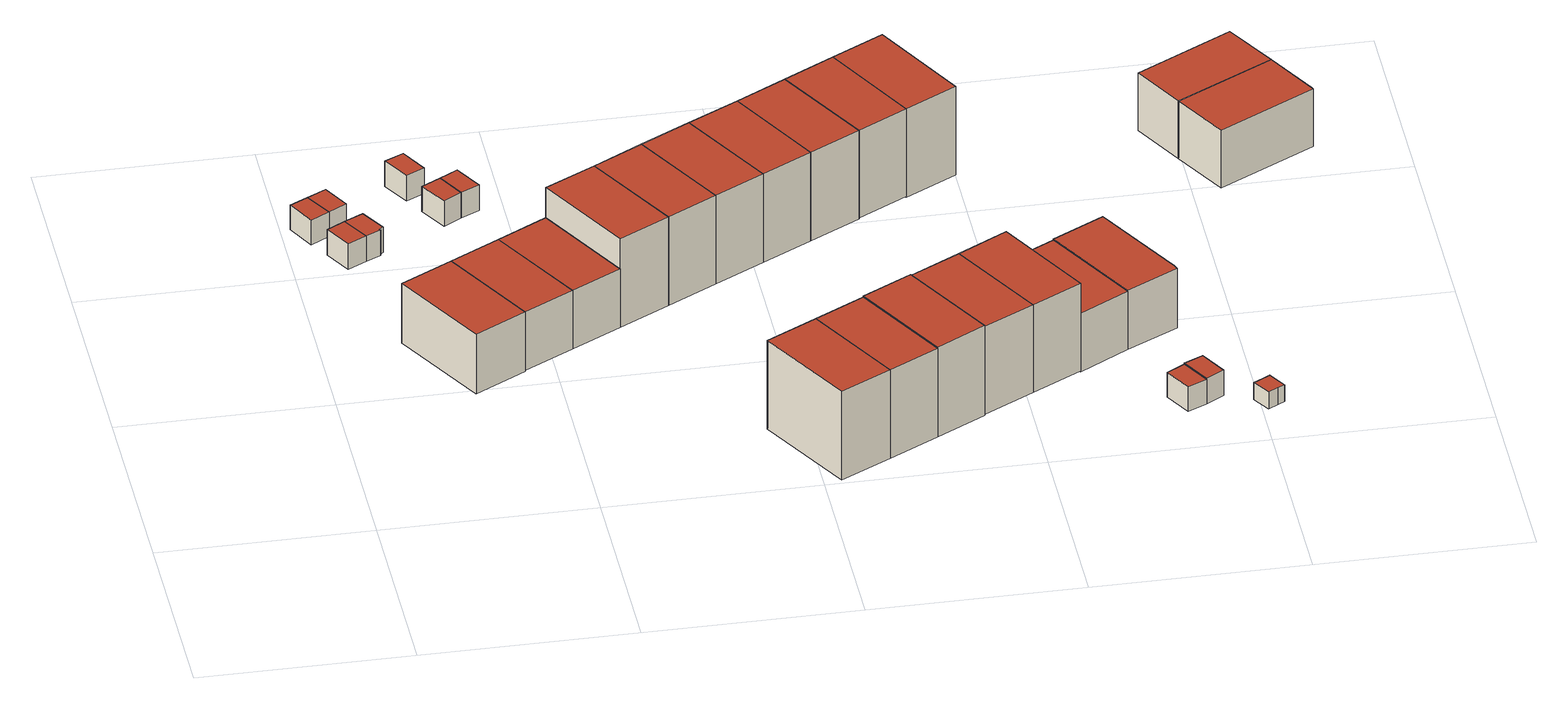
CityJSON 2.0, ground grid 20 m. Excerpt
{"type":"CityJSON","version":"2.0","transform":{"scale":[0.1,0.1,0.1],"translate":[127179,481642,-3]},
"CityObjects":{
"building1":{"type":"Building","attributes":{"b3_dak_type":"multiple horizontal","b3_h_dak_50p":0.14,"b3_h_dak_70p":0.16,"b3_h_dak_max":0.22,"b3_h_dak_min":0.08,"b3_h_maaiveld":-2.47,"b3_kas_warenhuis":false,"b3_mutatie_ahn3_ahn4":false,"b3_reconstructie_onvolledig":false,"b3_rmse_lod12":0.0307,"b3_rmse_lod13":0.0307,"b3_rmse_lod22":0.0291,"b3_val3dity_lod12":"[]","b3_val3dity_lod13":"[]","b3_val3dity_lod22":"[]","b3_volume_lod12":15.7,"b3_volume_lod13":15.7,"b3_volume_lod22":15.69,"geconstateerd":false,"oorspronkelijkbouwjaar":2007,"status":"Pand in gebruik"},"children":["building1-1"]},
"building1-1":{"type":"BuildingPart","parents":["building1"],"geometry":[{"type":"Solid","lod":"1.2","boundaries":[[[[0,1,2,3]],[[4,1,0,5]],[[6,2,1,4]],[[5,0,3,7]],[[7,3,2,6]],[[7,6,4,5]]]],"semantics":{"surfaces":[{"type":"GroundSurface"},{"type":"WallSurface","on_footprint_edge":true},{"type":"RoofSurface"}],"values":[[0,1,1,1,1,2]]}}]},
"building2":{"type":"Building","attributes":{"b3_dak_type":"multiple horizontal","b3_h_dak_50p":0.15,"b3_h_dak_70p":0.18,"b3_h_dak_max":0.21,"b3_h_dak_min":0.09,"b3_h_maaiveld":-2.47,"b3_kas_warenhuis":false,"b3_mutatie_ahn3_ahn4":false,"b3_reconstructie_onvolledig":false,"b3_rmse_lod12":0.0304,"b3_rmse_lod13":0.0304,"b3_rmse_lod22":0.0251,"b3_val3dity_lod12":"[]","b3_val3dity_lod13":"[]","b3_val3dity_lod22":"[]","b3_volume_lod12":15.82,"b3_volume_lod13":15.82,"b3_volume_lod22":15.78,"geconstateerd":false,"oorspronkelijkbouwjaar":2007,"status":"Pand in gebruik"},"children":["building2-1"]},
"building2-1":{"type":"BuildingPart","parents":["building2"],"geometry":[{"type":"Solid","lod":"1.2","boundaries":[[[[8,9,10,11]],[[12,9,8,13]],[[13,8,11,14]],[[15,10,9,12]],[[14,11,10,15]],[[14,15,12,13]]]],"semantics":{"surfaces":[{"type":"GroundSurface"},{"type":"WallSurface","on_footprint_edge":true},{"type":"RoofSurface"}],"values":[[0,1,1,1,1,2]]}}]},
"building3":{"type":"Building","attributes":{"b3_dak_type":"multiple horizontal","b3_h_dak_50p":0.14,"b3_h_dak_70p":0.16,"b3_h_dak_max":0.21,"b3_h_dak_min":0.09,"b3_h_maaiveld":-2.47,"b3_kas_warenhuis":false,"b3_mutatie_ahn3_ahn4":false,"b3_reconstructie_onvolledig":false,"b3_rmse_lod12":0.0278,"b3_rmse_lod13":0.0278,"b3_rmse_lod22":0.0267,"b3_val3dity_lod12":"[]","b3_val3dity_lod13":"[]","b3_val3dity_lod22":"[]","b3_volume_lod12":15.71,"b3_volume_lod13":15.71,"b3_volume_lod22":15.69,"geconstateerd":false,"oorspronkelijkbouwjaar":2007,"status":"Pand in gebruik"},"children":["building3-1"]},
"building3-1":{"type":"BuildingPart","parents":["building3"],"geometry":[{"type":"Solid","lod":"1.2","boundaries":[[[[2,1,16,17]],[[6,2,17,18]],[[18,17,16,19]],[[19,16,1,4]],[[4,1,2,6]],[[4,6,18,19]]]],"semantics":{"surfaces":[{"type":"GroundSurface"},{"type":"WallSurface","on_footprint_edge":true},{"type":"RoofSurface"}],"values":[[0,1,1,1,1,2]]}}]},
"building4":{"type":"Building","attributes":{"b3_dak_type":"multiple horizontal","b3_h_dak_50p":0.15,"b3_h_dak_70p":0.17,"b3_h_dak_max":0.21,"b3_h_dak_min":0.09,"b3_h_maaiveld":-2.47,"b3_kas_warenhuis":false,"b3_mutatie_ahn3_ahn4":false,"b3_reconstructie_onvolledig":false,"b3_rmse_lod12":0.0305,"b3_rmse_lod13":0.0305,"b3_rmse_lod22":0.0276,"b3_val3dity_lod12":"[]","b3_val3dity_lod13":"[]","b3_val3dity_lod22":"[]","b3_volume_lod12":15.63,"b3_volume_lod13":15.63,"b3_volume_lod22":15.59,"geconstateerd":false,"oorspronkelijkbouwjaar":2007,"status":"Pand in gebruik"},"children":["building4-1"]},
"building4-1":{"type":"BuildingPart","parents":["building4"],"geometry":[{"type":"Solid","lod":"1.2","boundaries":[[[[11,20,21,22,23,8]],[[24,20,11,14]],[[14,11,8,13]],[[25,21,20,24]],[[26,22,21,25]],[[27,23,22,26]],[[13,8,23,27]],[[13,27,26,25,24,14]]]],"semantics":{"surfaces":[{"type":"GroundSurface"},{"type":"WallSurface","on_footprint_edge":true},{"type":"RoofSurface"}],"values":[[0,1,1,1,1,1,1,2]]}}]},
"building5":{"type":"Building","attributes":{"b3_dak_type":"multiple horizontal","b3_h_dak_50p":3.69,"b3_h_dak_70p":3.71,"b3_h_dak_max":3.9,"b3_h_dak_min":3.6,"b3_h_maaiveld":-2.62,"b3_kas_warenhuis":false,"b3_mutatie_ahn3_ahn4":false,"b3_reconstructie_onvolledig":false,"b3_rmse_lod12":0.0547,"b3_rmse_lod13":0.0547,"b3_rmse_lod22":0.0495,"b3_val3dity_lod12":"[]","b3_val3dity_lod13":"[]","b3_val3dity_lod22":"[]","b3_volume_lod12":368.68,"b3_volume_lod13":368.68,"b3_volume_lod22":368.62,"geconstateerd":false,"oorspronkelijkbouwjaar":2007,"status":"Pand in gebruik"},"children":["building5-1"]},
"building5-1":{"type":"BuildingPart","parents":["building5"],"geometry":[{"type":"Solid","lod":"1.2","boundaries":[[[[28,29,30,31]],[[32,29,28,33]],[[34,30,29,32]],[[33,28,31,35]],[[35,31,30,34]],[[35,34,32,33]]]],"semantics":{"surfaces":[{"type":"GroundSurface"},{"type":"WallSurface","on_footprint_edge":true},{"type":"RoofSurface"}],"values":[[0,1,1,1,1,2]]}}]},
"building6":{"type":"Building","attributes":{"b3_dak_type":"multiple horizontal","b3_h_dak_50p":3.68,"b3_h_dak_70p":3.7,"b3_h_dak_max":3.87,"b3_h_dak_min":3.59,"b3_h_maaiveld":-2.49,"b3_kas_warenhuis":false,"b3_mutatie_ahn3_ahn4":false,"b3_reconstructie_onvolledig":false,"b3_rmse_lod12":0.0482,"b3_rmse_lod13":0.0482,"b3_rmse_lod22":0.046,"b3_val3dity_lod12":"[]","b3_val3dity_lod13":"[]","b3_val3dity_lod22":"[]","b3_volume_lod12":347.77,"b3_volume_lod13":347.77,"b3_volume_lod22":347,"geconstateerd":false,"oorspronkelijkbouwjaar":2007,"status":"Pand in gebruik"},"children":["building6-1"]},
"building6-1":{"type":"BuildingPart","parents":["building6"],"geometry":[{"type":"Solid","lod":"1.2","boundaries":[[[[36,37,38,39]],[[40,37,36,32]],[[41,38,37,40]],[[32,36,39,34]],[[34,39,38,41]],[[34,41,40,32]]]],"semantics":{"surfaces":[{"type":"GroundSurface"},{"type":"WallSurface","on_footprint_edge":true},{"type":"RoofSurface"}],"values":[[0,1,1,1,1,2]]}}]},
"building7":{"type":"Building","attributes":{"b3_dak_type":"multiple horizontal","b3_h_dak_50p":0.15,"b3_h_dak_70p":0.18,"b3_h_dak_max":0.3,"b3_h_dak_min":0.09,"b3_h_maaiveld":-2.49,"b3_kas_warenhuis":false,"b3_mutatie_ahn3_ahn4":false,"b3_reconstructie_onvolledig":false,"b3_rmse_lod12":0.0333,"b3_rmse_lod13":0.0333,"b3_rmse_lod22":0.0308,"b3_val3dity_lod12":"[]","b3_val3dity_lod13":"[]","b3_val3dity_lod22":"[]","b3_volume_lod12":15.92,"b3_volume_lod13":15.92,"b3_volume_lod22":15.87,"geconstateerd":false,"oorspronkelijkbouwjaar":2007,"status":"Pand in gebruik"},"children":["building7-1"]},
"building7-1":{"type":"BuildingPart","parents":["building7"],"geometry":[{"type":"Solid","lod":"1.2","boundaries":[[[[42,43,44,45]],[[46,43,42,47]],[[47,42,45,48]],[[49,44,43,46]],[[48,45,44,49]],[[48,49,46,47]]]],"semantics":{"surfaces":[{"type":"GroundSurface"},{"type":"WallSurface","on_footprint_edge":true},{"type":"RoofSurface"}],"values":[[0,1,1,1,1,2]]}}]},
"building8":{"type":"Building","attributes":{"b3_dak_type":"multiple horizontal","b3_h_dak_50p":0.15,"b3_h_dak_70p":0.17,"b3_h_dak_max":0.21,"b3_h_dak_min":0.09,"b3_h_maaiveld":-2.48,"b3_kas_warenhuis":false,"b3_mutatie_ahn3_ahn4":false,"b3_reconstructie_onvolledig":false,"b3_rmse_lod12":0.0303,"b3_rmse_lod13":0.0303,"b3_rmse_lod22":0.0242,"b3_val3dity_lod12":"[]","b3_val3dity_lod13":"[]","b3_val3dity_lod22":"[]","b3_volume_lod12":15.9,"b3_volume_lod13":15.9,"b3_volume_lod22":15.85,"geconstateerd":false,"oorspronkelijkbouwjaar":2007,"status":"Pand in gebruik"},"children":["building8-1"]},
"building8-1":{"type":"BuildingPart","parents":["building8"],"geometry":[{"type":"Solid","lod":"1.2","boundaries":[[[[50,51,52,53]],[[54,51,50,55]],[[56,52,51,54]],[[55,50,53,57]],[[57,53,52,56]],[[57,56,54,55]]]],"semantics":{"surfaces":[{"type":"GroundSurface"},{"type":"WallSurface","on_footprint_edge":true},{"type":"RoofSurface"}],"values":[[0,1,1,1,1,2]]}}]},
"building9":{"type":"Building","attributes":{"b3_dak_type":"multiple horizontal","b3_h_dak_50p":0.15,"b3_h_dak_70p":0.17,"b3_h_dak_max":0.22,"b3_h_dak_min":0.08,"b3_h_maaiveld":-2.48,"b3_kas_warenhuis":false,"b3_mutatie_ahn3_ahn4":false,"b3_reconstructie_onvolledig":false,"b3_rmse_lod12":0.0328,"b3_rmse_lod13":0.0328,"b3_rmse_lod22":0.0287,"b3_val3dity_lod12":"[]","b3_val3dity_lod13":"[]","b3_val3dity_lod22":"[]","b3_volume_lod12":15.88,"b3_volume_lod13":15.88,"b3_volume_lod22":15.83,"geconstateerd":false,"oorspronkelijkbouwjaar":2007,"status":"Pand in gebruik"},"children":["building9-1"]},
"building9-1":{"type":"BuildingPart","parents":["building9"],"geometry":[{"type":"Solid","lod":"1.2","boundaries":[[[[58,52,51,59]],[[56,52,58,60]],[[60,58,59,61]],[[54,51,52,56]],[[61,59,51,54]],[[61,54,56,60]]]],"semantics":{"surfaces":[{"type":"GroundSurface"},{"type":"WallSurface","on_footprint_edge":true},{"type":"RoofSurface"}],"values":[[0,1,1,1,1,2]]}}]},
"building10":{"type":"Building","attributes":{"b3_dak_type":"slanted","b3_h_dak_50p":3.7,"b3_h_dak_70p":3.73,"b3_h_dak_max":8.12,"b3_h_dak_min":3.62,"b3_h_maaiveld":-2.49,"b3_kas_warenhuis":false,"b3_mutatie_ahn3_ahn4":false,"b3_reconstructie_onvolledig":false,"b3_rmse_lod12":1.21,"b3_rmse_lod13":1.21,"b3_rmse_lod22":1.21,"b3_val3dity_lod12":"[]","b3_val3dity_lod13":"[]","b3_val3dity_lod22":"[]","b3_volume_lod12":348.26,"b3_volume_lod13":348.26,"b3_volume_lod22":347.27,"geconstateerd":false,"oorspronkelijkbouwjaar":2007,"status":"Pand in gebruik"},"children":["building10-1"]},
"building10-1":{"type":"BuildingPart","parents":["building10"],"geometry":[{"type":"Solid","lod":"1.2","boundaries":[[[[37,62,63,38]],[[64,62,37,40]],[[65,63,62,64]],[[40,37,38,41]],[[41,38,63,65]],[[41,65,64,40]]]],"semantics":{"surfaces":[{"type":"GroundSurface"},{"type":"WallSurface","on_footprint_edge":true},{"type":"RoofSurface"}],"values":[[0,1,1,1,1,2]]}}]},
"building11":{"type":"Building","attributes":{"b3_dak_type":"slanted","b3_h_dak_50p":6.01,"b3_h_dak_70p":6.9,"b3_h_dak_max":8.17,"b3_h_dak_min":3.98,"b3_h_maaiveld":-2.49,"b3_kas_warenhuis":false,"b3_mutatie_ahn3_ahn4":false,"b3_reconstructie_onvolledig":false,"b3_rmse_lod12":1.48,"b3_rmse_lod13":1.48,"b3_rmse_lod22":0.0304,"b3_val3dity_lod12":"[]","b3_val3dity_lod13":"[]","b3_val3dity_lod22":"[]","b3_volume_lod12":527.05,"b3_volume_lod13":527.05,"b3_volume_lod22":482.65,"geconstateerd":false,"oorspronkelijkbouwjaar":2007,"status":"Pand in gebruik"},"children":["building11-1"]},
"building11-1":{"type":"BuildingPart","parents":["building11"],"geometry":[{"type":"Solid","lod":"1.2","boundaries":[[[[62,66,67,63]],[[68,66,62,69]],[[70,67,66,68]],[[69,62,63,71]],[[71,63,67,70]],[[71,70,68,69]]]],"semantics":{"surfaces":[{"type":"GroundSurface"},{"type":"WallSurface","on_footprint_edge":true},{"type":"RoofSurface"}],"values":[[0,1,1,1,1,2]]}}]},
"building12":{"type":"Building","attributes":{"b3_dak_type":"slanted","b3_h_dak_50p":6.07,"b3_h_dak_70p":6.88,"b3_h_dak_max":8.18,"b3_h_dak_min":4.02,"b3_h_maaiveld":-2.49,"b3_kas_warenhuis":false,"b3_mutatie_ahn3_ahn4":false,"b3_reconstructie_onvolledig":false,"b3_rmse_lod12":1.49,"b3_rmse_lod13":1.49,"b3_rmse_lod22":0.0314,"b3_val3dity_lod12":"[]","b3_val3dity_lod13":"[]","b3_val3dity_lod22":"[]","b3_volume_lod12":527.6,"b3_volume_lod13":527.6,"b3_volume_lod22":483.31,"geconstateerd":false,"oorspronkelijkbouwjaar":2007,"status":"Pand in gebruik"},"children":["building12-1"]},
"building12-1":{"type":"BuildingPart","parents":["building12"],"geometry":[{"type":"Solid","lod":"1.2","boundaries":[[[[66,72,73,67]],[[74,72,66,68]],[[75,73,72,74]],[[68,66,67,70]],[[70,67,73,75]],[[70,75,74,68]]]],"semantics":{"surfaces":[{"type":"GroundSurface"},{"type":"WallSurface","on_footprint_edge":true},{"type":"RoofSurface"}],"values":[[0,1,1,1,1,2]]}}]},
"building13":{"type":"Building","attributes":{"b3_dak_type":"slanted","b3_h_dak_50p":6.03,"b3_h_dak_70p":6.83,"b3_h_dak_max":8.23,"b3_h_dak_min":4.04,"b3_h_maaiveld":-2.49,"b3_kas_warenhuis":false,"b3_mutatie_ahn3_ahn4":false,"b3_reconstructie_onvolledig":false,"b3_rmse_lod12":1.52,"b3_rmse_lod13":1.52,"b3_rmse_lod22":0.0302,"b3_val3dity_lod12":"[]","b3_val3dity_lod13":"[]","b3_val3dity_lod22":"[]","b3_volume_lod12":529.33,"b3_volume_lod13":529.33,"b3_volume_lod22":483.97,"geconstateerd":false,"oorspronkelijkbouwjaar":2007,"status":"Pand in gebruik"},"children":["building13-1"]},
"building13-1":{"type":"BuildingPart","parents":["building13"],"geometry":[{"type":"Solid","lod":"1.2","boundaries":[[[[76,77,78,79]],[[80,77,76,81]],[[82,78,77,80]],[[81,76,79,83]],[[83,79,78,82]],[[83,82,80,81]]]],"semantics":{"surfaces":[{"type":"GroundSurface"},{"type":"WallSurface","on_footprint_edge":true},{"type":"RoofSurface"}],"values":[[0,1,1,1,1,2]]}}]},
"building14":{"type":"Building","attributes":{"b3_dak_type":"slanted","b3_h_dak_50p":5.95,"b3_h_dak_70p":6.84,"b3_h_dak_max":8.19,"b3_h_dak_min":4,"b3_h_maaiveld":-2.48,"b3_kas_warenhuis":false,"b3_mutatie_ahn3_ahn4":false,"b3_reconstructie_onvolledig":false,"b3_rmse_lod12":1.49,"b3_rmse_lod13":1.49,"b3_rmse_lod22":0.0285,"b3_val3dity_lod12":"[]","b3_val3dity_lod13":"[]","b3_val3dity_lod22":"[]","b3_volume_lod12":525.86,"b3_volume_lod13":525.86,"b3_volume_lod22":482.64,"geconstateerd":false,"oorspronkelijkbouwjaar":2007,"status":"Pand in gebruik"},"children":["building14-1"]},
"building14-1":{"type":"BuildingPart","parents":["building14"],"geometry":[{"type":"Solid","lod":"1.2","boundaries":[[[[72,84,85,73]],[[86,84,72,74]],[[87,85,84,86]],[[74,72,73,75]],[[75,73,85,87]],[[75,87,86,74]]]],"semantics":{"surfaces":[{"type":"GroundSurface"},{"type":"WallSurface","on_footprint_edge":true},{"type":"RoofSurface"}],"values":[[0,1,1,1,1,2]]}}]},
"building15":{"type":"Building","attributes":{"b3_dak_type":"slanted","b3_h_dak_50p":6.12,"b3_h_dak_70p":6.91,"b3_h_dak_max":8.21,"b3_h_dak_min":4.04,"b3_h_maaiveld":-2.47,"b3_kas_warenhuis":false,"b3_mutatie_ahn3_ahn4":false,"b3_reconstructie_onvolledig":false,"b3_rmse_lod12":1.45,"b3_rmse_lod13":1.45,"b3_rmse_lod22":0.0301,"b3_val3dity_lod12":"[]","b3_val3dity_lod13":"[]","b3_val3dity_lod22":"[]","b3_volume_lod12":526.39,"b3_volume_lod13":526.39,"b3_volume_lod22":483.15,"geconstateerd":false,"oorspronkelijkbouwjaar":2007,"status":"Pand in gebruik"},"children":["building15-1"]},
"building15-1":{"type":"BuildingPart","parents":["building15"],"geometry":[{"type":"Solid","lod":"1.2","boundaries":[[[[77,88,89,78]],[[90,88,77,80]],[[91,89,88,90]],[[80,77,78,82]],[[82,78,89,91]],[[82,91,90,80]]]],"semantics":{"surfaces":[{"type":"GroundSurface"},{"type":"WallSurface","on_footprint_edge":true},{"type":"RoofSurface"}],"values":[[0,1,1,1,1,2]]}}]},
"building16":{"type":"Building","attributes":{"b3_dak_type":"slanted","b3_h_dak_50p":6.02,"b3_h_dak_70p":6.89,"b3_h_dak_max":8.19,"b3_h_dak_min":3.99,"b3_h_maaiveld":-2.47,"b3_kas_warenhuis":false,"b3_mutatie_ahn3_ahn4":false,"b3_reconstructie_onvolledig":false,"b3_rmse_lod12":1.46,"b3_rmse_lod13":1.46,"b3_rmse_lod22":0.0289,"b3_val3dity_lod12":"[]","b3_val3dity_lod13":"[]","b3_val3dity_lod22":"[]","b3_volume_lod12":525.38,"b3_volume_lod13":525.38,"b3_volume_lod22":482.11,"geconstateerd":false,"oorspronkelijkbouwjaar":2007,"status":"Pand in gebruik"},"children":["building16-1"]},
"building16-1":{"type":"BuildingPart","parents":["building16"],"geometry":[{"type":"Solid","lod":"1.2","boundaries":[[[[84,92,93,85]],[[94,92,84,86]],[[95,93,92,94]],[[86,84,85,87]],[[87,85,93,95]],[[87,95,94,86]]]],"semantics":{"surfaces":[{"type":"GroundSurface"},{"type":"WallSurface","on_footprint_edge":true},{"type":"RoofSurface"}],"values":[[0,1,1,1,1,2]]}}]},
"building17":{"type":"Building","attributes":{"b3_dak_type":"slanted","b3_h_dak_50p":6.15,"b3_h_dak_70p":7,"b3_h_dak_max":8.2,"b3_h_dak_min":4.06,"b3_h_maaiveld":-2.45,"b3_kas_warenhuis":false,"b3_mutatie_ahn3_ahn4":false,"b3_reconstructie_onvolledig":false,"b3_rmse_lod12":1.46,"b3_rmse_lod13":1.46,"b3_rmse_lod22":0.0424,"b3_val3dity_lod12":"[]","b3_val3dity_lod13":"[]","b3_val3dity_lod22":"[]","b3_volume_lod12":528.77,"b3_volume_lod13":528.77,"b3_volume_lod22":484.7,"geconstateerd":false,"oorspronkelijkbouwjaar":2007,"status":"Pand in gebruik"},"children":["building17-1"]},
"building17-1":{"type":"BuildingPart","parents":["building17"],"geometry":[{"type":"Solid","lod":"1.2","boundaries":[[[[88,96,97,89]],[[98,96,88,99]],[[100,97,96,98]],[[99,88,89,101]],[[101,89,97,100]],[[101,100,98,99]]]],"semantics":{"surfaces":[{"type":"GroundSurface"},{"type":"WallSurface","on_footprint_edge":true},{"type":"RoofSurface"}],"values":[[0,1,1,1,1,2]]}}]},
"building18":{"type":"Building","attributes":{"b3_dak_type":"slanted","b3_h_dak_50p":6.1,"b3_h_dak_70p":6.91,"b3_h_dak_max":8.18,"b3_h_dak_min":3.98,"b3_h_maaiveld":-2.46,"b3_kas_warenhuis":false,"b3_mutatie_ahn3_ahn4":false,"b3_reconstructie_onvolledig":false,"b3_rmse_lod12":1.46,"b3_rmse_lod13":1.46,"b3_rmse_lod22":0.0314,"b3_val3dity_lod12":"[]","b3_val3dity_lod13":"[]","b3_val3dity_lod22":"[]","b3_volume_lod12":525.45,"b3_volume_lod13":525.45,"b3_volume_lod22":481.64,"geconstateerd":false,"oorspronkelijkbouwjaar":2007,"status":"Pand in gebruik"},"children":["building18-1"]},
"building18-1":{"type":"BuildingPart","parents":["building18"],"geometry":[{"type":"Solid","lod":"1.2","boundaries":[[[[92,102,103,93]],[[104,102,92,94]],[[105,103,102,104]],[[94,92,93,95]],[[95,93,103,105]],[[95,105,104,94]]]],"semantics":{"surfaces":[{"type":"GroundSurface"},{"type":"WallSurface","on_footprint_edge":true},{"type":"RoofSurface"}],"values":[[0,1,1,1,1,2]]}}]},
"building19":{"type":"Building","attributes":{"b3_dak_type":"slanted","b3_h_dak_50p":6.08,"b3_h_dak_70p":6.98,"b3_h_dak_max":8.22,"b3_h_dak_min":4.07,"b3_h_maaiveld":-2.44,"b3_kas_warenhuis":false,"b3_mutatie_ahn3_ahn4":false,"b3_reconstructie_onvolledig":false,"b3_rmse_lod12":1.47,"b3_rmse_lod13":1.47,"b3_rmse_lod22":0.0462,"b3_val3dity_lod12":"[]","b3_val3dity_lod13":"[]","b3_val3dity_lod22":"[]","b3_volume_lod12":527.37,"b3_volume_lod13":527.37,"b3_volume_lod22":482.36,"geconstateerd":false,"oorspronkelijkbouwjaar":2007,"status":"Pand in gebruik"},"children":["building19-1"]},
"building19-1":{"type":"BuildingPart","parents":["building19"],"geometry":[{"type":"Solid","lod":"1.2","boundaries":[[[[106,107,108,109]],[[110,107,106,111]],[[112,108,107,110]],[[111,106,109,113]],[[113,109,108,112]],[[113,112,110,111]]]],"semantics":{"surfaces":[{"type":"GroundSurface"},{"type":"WallSurface","on_footprint_edge":true},{"type":"RoofSurface"}],"values":[[0,1,1,1,1,2]]}}]},
"building20":{"type":"Building","attributes":{"b3_dak_type":"slanted","b3_h_dak_50p":6.09,"b3_h_dak_70p":6.93,"b3_h_dak_max":8.18,"b3_h_dak_min":3.97,"b3_h_maaiveld":-2.45,"b3_kas_warenhuis":false,"b3_mutatie_ahn3_ahn4":false,"b3_reconstructie_onvolledig":false,"b3_rmse_lod12":1.47,"b3_rmse_lod13":1.47,"b3_rmse_lod22":0.0328,"b3_val3dity_lod12":"[]","b3_val3dity_lod13":"[]","b3_val3dity_lod22":"[]","b3_volume_lod12":523.32,"b3_volume_lod13":523.32,"b3_volume_lod22":480.23,"geconstateerd":false,"oorspronkelijkbouwjaar":2007,"status":"Pand in gebruik"},"children":["building20-1"]},
"building20-1":{"type":"BuildingPart","parents":["building20"],"geometry":[{"type":"Solid","lod":"1.2","boundaries":[[[[114,115,116,117]],[[118,115,114,104]],[[119,116,115,118]],[[104,114,117,105]],[[105,117,116,119]],[[105,119,118,104]]]],"semantics":{"surfaces":[{"type":"GroundSurface"},{"type":"WallSurface","on_footprint_edge":true},{"type":"RoofSurface"}],"values":[[0,1,1,1,1,2]]}}]},
"building21":{"type":"Building","attributes":{"b3_dak_type":"slanted","b3_h_dak_50p":6.05,"b3_h_dak_70p":6.91,"b3_h_dak_max":8.2,"b3_h_dak_min":3.95,"b3_h_maaiveld":-2.44,"b3_kas_warenhuis":false,"b3_mutatie_ahn3_ahn4":false,"b3_reconstructie_onvolledig":false,"b3_rmse_lod12":1.47,"b3_rmse_lod13":1.47,"b3_rmse_lod22":0.0319,"b3_val3dity_lod12":"[]","b3_val3dity_lod13":"[]","b3_val3dity_lod22":"[]","b3_volume_lod12":525.45,"b3_volume_lod13":525.45,"b3_volume_lod22":482.24,"geconstateerd":false,"oorspronkelijkbouwjaar":2007,"status":"Pand in gebruik"},"children":["building21-1"]},
"building21-1":{"type":"BuildingPart","parents":["building21"],"geometry":[{"type":"Solid","lod":"1.2","boundaries":[[[[107,120,121,108]],[[122,120,107,110]],[[123,121,120,122]],[[110,107,108,112]],[[112,108,121,123]],[[112,123,122,110]]]],"semantics":{"surfaces":[{"type":"GroundSurface"},{"type":"WallSurface","on_footprint_edge":true},{"type":"RoofSurface"}],"values":[[0,1,1,1,1,2]]}}]},
"building22":{"type":"Building","attributes":{"b3_dak_type":"slanted","b3_h_dak_50p":6.06,"b3_h_dak_70p":6.9,"b3_h_dak_max":8.17,"b3_h_dak_min":4.02,"b3_h_maaiveld":-2.47,"b3_kas_warenhuis":false,"b3_mutatie_ahn3_ahn4":false,"b3_reconstructie_onvolledig":false,"b3_rmse_lod12":1.46,"b3_rmse_lod13":1.46,"b3_rmse_lod22":0.0299,"b3_val3dity_lod12":"[]","b3_val3dity_lod13":"[]","b3_val3dity_lod22":"[]","b3_volume_lod12":545.75,"b3_volume_lod13":545.75,"b3_volume_lod22":500.26,"geconstateerd":false,"oorspronkelijkbouwjaar":2007,"status":"Pand in gebruik"},"children":["building22-1"]},
"building22-1":{"type":"BuildingPart","parents":["building22"],"geometry":[{"type":"Solid","lod":"1.2","boundaries":[[[[124,125,126,127]],[[128,125,124,118]],[[129,126,125,128]],[[118,124,127,119]],[[119,127,126,129]],[[119,129,128,118]]]],"semantics":{"surfaces":[{"type":"GroundSurface"},{"type":"WallSurface","on_footprint_edge":true},{"type":"RoofSurface"}],"values":[[0,1,1,1,1,2]]}}]},
"building23":{"type":"Building","attributes":{"b3_dak_type":"slanted","b3_h_dak_50p":3.71,"b3_h_dak_70p":3.73,"b3_h_dak_max":8.2,"b3_h_dak_min":3.58,"b3_h_maaiveld":-2.46,"b3_kas_warenhuis":false,"b3_mutatie_ahn3_ahn4":false,"b3_reconstructie_onvolledig":false,"b3_rmse_lod12":1.12,"b3_rmse_lod13":1.12,"b3_rmse_lod22":0.496,"b3_val3dity_lod12":"[]","b3_val3dity_lod13":"[]","b3_val3dity_lod22":"[]","b3_volume_lod12":347.93,"b3_volume_lod13":347.93,"b3_volume_lod22":383.15,"geconstateerd":false,"oorspronkelijkbouwjaar":2007,"status":"Pand in gebruik"},"children":["building23-1"]},
"building23-1":{"type":"BuildingPart","parents":["building23"],"geometry":[{"type":"Solid","lod":"1.2","boundaries":[[[[130,131,132,133]],[[134,131,130,135]],[[136,132,131,134]],[[135,130,133,137]],[[137,133,132,136]],[[137,136,134,135]]]],"semantics":{"surfaces":[{"type":"GroundSurface"},{"type":"WallSurface","on_footprint_edge":true},{"type":"RoofSurface"}],"values":[[0,1,1,1,1,2]]}}]},
"building24":{"type":"Building","attributes":{"b3_dak_type":"multiple horizontal","b3_h_dak_50p":0.13,"b3_h_dak_70p":0.15,"b3_h_dak_max":0.2,"b3_h_dak_min":0.05,"b3_h_maaiveld":-2.47,"b3_kas_warenhuis":false,"b3_mutatie_ahn3_ahn4":false,"b3_reconstructie_onvolledig":false,"b3_rmse_lod12":0.0305,"b3_rmse_lod13":0.0305,"b3_rmse_lod22":0.028,"b3_val3dity_lod12":"[]","b3_val3dity_lod13":"[]","b3_val3dity_lod22":"[]","b3_volume_lod12":15.8,"b3_volume_lod13":15.8,"b3_volume_lod22":15.75,"geconstateerd":false,"oorspronkelijkbouwjaar":2007,"status":"Pand in gebruik"},"children":["building24-1"]},
"building24-1":{"type":"BuildingPart","parents":["building24"],"geometry":[{"type":"Solid","lod":"1.2","boundaries":[[[[138,139,140,141]],[[142,139,138,143]],[[143,138,141,144]],[[145,140,139,142]],[[144,141,140,145]],[[144,145,142,143]]]],"semantics":{"surfaces":[{"type":"GroundSurface"},{"type":"WallSurface","on_footprint_edge":true},{"type":"RoofSurface"}],"values":[[0,1,1,1,1,2]]}}]},
"building25":{"type":"Building","attributes":{"b3_dak_type":"multiple horizontal","b3_h_dak_50p":3.72,"b3_h_dak_70p":3.77,"b3_h_dak_max":4.05,"b3_h_dak_min":1.24,"b3_h_maaiveld":-2.46,"b3_kas_warenhuis":false,"b3_mutatie_ahn3_ahn4":false,"b3_reconstructie_onvolledig":false,"b3_rmse_lod12":0.298,"b3_rmse_lod13":0.298,"b3_rmse_lod22":0.297,"b3_val3dity_lod12":"[]","b3_val3dity_lod13":"[]","b3_val3dity_lod22":"[]","b3_volume_lod12":363.98,"b3_volume_lod13":363.98,"b3_volume_lod22":362.77,"geconstateerd":false,"oorspronkelijkbouwjaar":2007,"status":"Pand in gebruik"},"children":["building25-1"]},
"building25-1":{"type":"BuildingPart","parents":["building25"],"geometry":[{"type":"Solid","lod":"1.2","boundaries":[[[[132,131,146,147,148]],[[149,131,132,150]],[[150,132,148,151]],[[151,148,147,152]],[[152,147,146,153]],[[153,146,131,149]],[[153,149,150,151,152]]]],"semantics":{"surfaces":[{"type":"GroundSurface"},{"type":"WallSurface","on_footprint_edge":true},{"type":"RoofSurface"}],"values":[[0,1,1,1,1,1,2]]}}]},
"building26":{"type":"Building","attributes":{"b3_dak_type":"multiple horizontal","b3_h_dak_50p":0.15,"b3_h_dak_70p":0.18,"b3_h_dak_max":0.34,"b3_h_dak_min":0.08,"b3_h_maaiveld":-2.46,"b3_kas_warenhuis":false,"b3_mutatie_ahn3_ahn4":false,"b3_reconstructie_onvolledig":false,"b3_rmse_lod12":0.0515,"b3_rmse_lod13":0.0515,"b3_rmse_lod22":0.0375,"b3_val3dity_lod12":"[]","b3_val3dity_lod13":"[]","b3_val3dity_lod22":"[]","b3_volume_lod12":15.89,"b3_volume_lod13":15.89,"b3_volume_lod22":15.86,"geconstateerd":false,"oorspronkelijkbouwjaar":2007,"status":"Pand in gebruik"},"children":["building26-1"]},
"building26-1":{"type":"BuildingPart","parents":["building26"],"geometry":[{"type":"Solid","lod":"1.2","boundaries":[[[[138,141,154,155]],[[156,138,155,157]],[[157,155,154,158]],[[158,154,141,159]],[[159,141,138,156]],[[159,156,157,158]]]],"semantics":{"surfaces":[{"type":"GroundSurface"},{"type":"WallSurface","on_footprint_edge":true},{"type":"RoofSurface"}],"values":[[0,1,1,1,1,2]]}}]},
"building27":{"type":"Building","attributes":{"b3_dak_type":"multiple horizontal","b3_h_dak_50p":-0.73,"b3_h_dak_70p":-0.73,"b3_h_dak_max":-0.69,"b3_h_dak_min":-0.76,"b3_h_maaiveld":-2.51,"b3_kas_warenhuis":false,"b3_mutatie_ahn3_ahn4":false,"b3_reconstructie_onvolledig":false,"b3_rmse_lod12":0.0159,"b3_rmse_lod13":0.0159,"b3_rmse_lod22":0.0125,"b3_val3dity_lod12":"[]","b3_val3dity_lod13":"[]","b3_val3dity_lod22":"[]","b3_volume_lod12":6.25,"b3_volume_lod13":6.25,"b3_volume_lod22":6.23,"geconstateerd":false,"oorspronkelijkbouwjaar":2007,"status":"Pand in gebruik"},"children":["building27-1"]},
"building27-1":{"type":"BuildingPart","parents":["building27"],"geometry":[{"type":"Solid","lod":"1.2","boundaries":[[[[160,161,162,163,164,165]],[[166,161,160,167]],[[167,160,165,168]],[[169,162,161,166]],[[170,163,162,169]],[[171,164,163,170]],[[168,165,164,171]],[[168,171,170,169,166,167]]]],"semantics":{"surfaces":[{"type":"GroundSurface"},{"type":"WallSurface","on_footprint_edge":true},{"type":"RoofSurface"}],"values":[[0,1,1,1,1,1,1,2]]}}]},
"building28":{"type":"Building","attributes":{"b3_dak_type":"multiple horizontal","b3_h_dak_50p":3.66,"b3_h_dak_70p":3.68,"b3_h_dak_max":3.86,"b3_h_dak_min":3.57,"b3_h_maaiveld":-2.43,"b3_kas_warenhuis":false,"b3_mutatie_ahn3_ahn4":false,"b3_reconstructie_onvolledig":false,"b3_rmse_lod12":0.0431,"b3_rmse_lod13":0.0431,"b3_rmse_lod22":0.042,"b3_val3dity_lod12":"[]","b3_val3dity_lod13":"[]","b3_val3dity_lod22":"[]","b3_volume_lod12":363.71,"b3_volume_lod13":363.71,"b3_volume_lod22":363.28,"geconstateerd":false,"oorspronkelijkbouwjaar":2007,"status":"Pand in gebruik"},"children":["building28-1"]},
"building28-1":{"type":"BuildingPart","parents":["building28"],"geometry":[{"type":"Solid","lod":"1.2","boundaries":[[[[172,173,174,175]],[[176,173,172,177]],[[177,172,175,178]],[[179,174,173,176]],[[178,175,174,179]],[[178,179,176,177]]]],"semantics":{"surfaces":[{"type":"GroundSurface"},{"type":"WallSurface","on_footprint_edge":true},{"type":"RoofSurface"}],"values":[[0,1,1,1,1,2]]}}]},
"building29":{"type":"Building","attributes":{"b3_dak_type":"multiple horizontal","b3_h_dak_50p":3.67,"b3_h_dak_70p":3.69,"b3_h_dak_max":3.91,"b3_h_dak_min":3.59,"b3_h_maaiveld":-2.43,"b3_kas_warenhuis":false,"b3_mutatie_ahn3_ahn4":false,"b3_reconstructie_onvolledig":false,"b3_rmse_lod12":0.0573,"b3_rmse_lod13":0.0573,"b3_rmse_lod22":0.0539,"b3_val3dity_lod12":"[]","b3_val3dity_lod13":"[]","b3_val3dity_lod22":"[]","b3_volume_lod12":379.56,"b3_volume_lod13":379.56,"b3_volume_lod22":379.46,"geconstateerd":false,"oorspronkelijkbouwjaar":2007,"status":"Pand in gebruik"},"children":["building29-1"]},
"building29-1":{"type":"BuildingPart","parents":["building29"],"geometry":[{"type":"Solid","lod":"1.2","boundaries":[[[[175,180,181,182,172]],[[183,180,175,178]],[[178,175,172,177]],[[177,172,182,184]],[[185,181,180,183]],[[184,182,181,185]],[[184,185,183,178,177]]]],"semantics":{"surfaces":[{"type":"GroundSurface"},{"type":"WallSurface","on_footprint_edge":true},{"type":"RoofSurface"}],"values":[[0,1,1,1,1,1,2]]}}]}
},
"vertices":[
[9,477,5],[26,486,5],[41,460,5],[23,450,5],[26,486,31],[9,477,31],[41,460,31],[23,450,31],
[66,416,5],[48,406,5],[34,432,5],[51,442,5],[48,406,32],[66,416,32],[51,442,32],[34,432,32],
[44,496,5],[58,470,5],[58,470,31],[44,496,31],
[69,451,5],[83,427,5],[79,424,5],[80,423,5],[69,451,32],[83,427,32],[79,424,32],[80,423,32],
[74,286,4],[123,313,4],[173,222,4],[124,195,4],[123,313,67],[74,286,67],[173,222,67],[124,195,67],
[123,313,5],[170,339,5],[220,248,5],[173,222,5],[170,339,67],[220,248,67],
[135,512,5],[118,503,5],[103,529,5],[121,538,5],[118,503,32],[135,512,32],[121,538,32],[103,529,32],
[128,484,5],[146,494,5],[160,468,5],[143,458,5],[146,494,32],[128,484,32],[160,468,32],[143,458,32],
[178,477,5],[163,504,5],[178,477,32],[163,504,32],
[217,365,5],[267,274,5],[217,365,67],[267,274,67],
[265,391,5],[315,300,5],[265,391,99],[217,365,99],[315,300,99],[267,274,99],
[312,417,5],[362,326,5],[312,417,99],[362,326,99],
[366,94,5],[414,120,5],[464,29,5],[416,3,5],[414,120,99],[366,94,99],[464,29,99],[416,3,99],
[359,443,5],[409,352,5],[359,443,99],[409,352,99],
[461,146,5],[511,55,5],[461,146,99],[511,55,99],
[407,469,5],[456,378,5],[407,469,99],[456,378,99],
[508,172,5],[558,81,5],[508,172,100],[461,146,100],[558,81,100],[511,55,100],
[454,495,5],[504,404,5],[454,495,99],[504,404,99],
[508,172,6],[556,198,6],[606,107,6],[558,81,6],[556,198,99],[508,172,99],[606,107,99],[558,81,99],
[454,495,6],[502,522,6],[551,430,6],[504,404,6],[502,522,99],[551,430,99],
[603,225,6],[653,133,6],[603,225,99],[653,133,99],
[502,522,5],[551,549,5],[600,457,5],[551,430,5],[551,549,99],[600,457,99],
[603,225,5],[650,251,5],[700,160,5],[653,133,5],[650,251,67],[603,225,67],[700,160,67],[653,133,67],
[753,64,5],[735,55,5],[721,81,5],[738,91,5],[735,55,31],[753,64,31],[738,91,31],[721,81,31],
[699,278,5],[747,191,5],[749,186,5],[650,251,68],[700,160,68],[749,186,68],[747,191,68],[699,278,68],
[756,100,5],[770,74,5],[753,64,32],[770,74,32],[756,100,32],[738,91,32],
[795,63,5],[805,69,5],[811,72,5],[821,55,5],[815,52,5],[805,46,5],[805,69,23],[795,63,23],[805,46,23],[811,72,23],[821,55,23],[815,52,23],
[797,446,6],[770,496,6],[861,546,6],[889,496,6],[770,496,67],[797,446,67],[889,496,67],[861,546,67],
[916,446,6],[917,444,6],[826,394,6],[916,446,67],[826,394,67],[917,444,67]
]}
